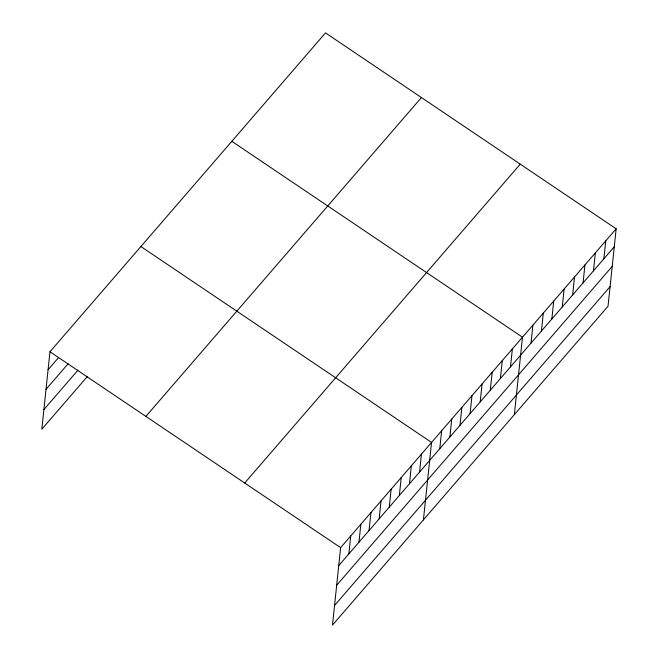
<?xml version="1.0" encoding="UTF-8"?>
<svg xmlns="http://www.w3.org/2000/svg" width="658" height="658" viewBox="0 0 658 658"><rect width="100%" height="100%" fill="white"/><g stroke="black" fill="none" stroke-linecap="round" stroke-linejoin="round"><path stroke-width="0.99" d="M616.168 228.803L340.63 547.662L332.487 625.1L608.025 306.241L616.168 228.803L325.513 32.9L49.975 351.759L41.832 429.197L87.3 376.59M348.839 553.929L350.73 535.966M358.947 542.233L360.831 524.278M369.048 530.545L370.939 512.582M379.148 518.849L381.04 500.894M389.256 507.162L391.14 489.207M399.357 495.466L401.248 477.511M409.465 483.778L411.349 465.823M419.565 472.09L421.449 454.127M423.415 519.878L431.558 442.439L140.902 246.536M439.774 448.707L441.658 430.743M449.875 437.011L451.758 419.056M459.975 425.323L461.867 407.36M470.083 413.627L471.967 395.672M480.184 401.939L482.067 383.976M490.284 390.243L492.176 372.288M500.393 378.556L502.276 360.6M510.493 366.86L512.376 348.904M514.342 414.655L522.485 337.217L231.83 141.314M531.006 343.122L532.89 325.167M541.419 331.081L543.302 313.126M551.823 319.031L553.715 301.076M562.236 306.99L564.12 289.026M572.641 294.94L574.533 276.985M583.054 282.899L584.937 264.935M593.458 270.849L595.35 252.894M603.871 258.808L605.755 240.844M48.083 369.714L58.184 358.026M46.019 389.347L68.119 363.767M43.897 409.572L77.998 370.109M145.887 416.407L421.433 97.548M244.71 483.013L520.248 164.155M338.738 565.617L614.284 246.758M336.674 585.25L612.22 266.391M334.552 605.475L610.089 286.617M49.975 351.759L340.63 547.662"/></g></svg>
